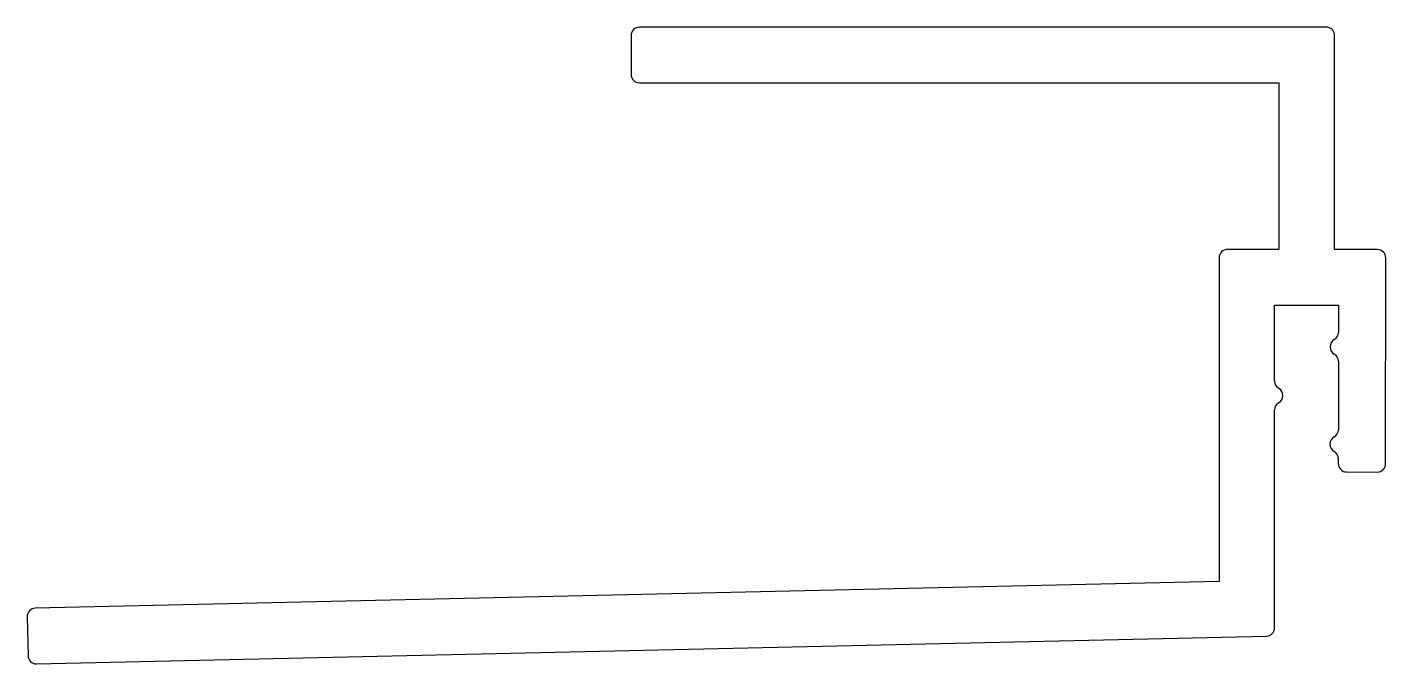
# Model space of a CAD drawing. Extents: x 3178.3 to 3227.1, y 996.8 to 1019.7.
import ezdxf

# ---------------------------------------------------------------- set-up
doc = ezdxf.new("R2010")
doc.units = 0
doc.layers.get('0').update_dxf_attribs({"linetype": 'CONTINUOUS'})

msp = doc.modelspace()

# ---------------------------------------------------------------- linework, layer by layer
for p, q in [((3225.002, 1019.651), (3200.303, 1019.651)), ((3200.003, 1019.351), (3200.003, 1017.951)), ((3225.294, 1011.652), (3225.3, 1019.388)), ((3200.303, 1017.651), (3223.298, 1017.651)), ((3223.298, 1017.651), (3223.294, 1011.654)), ((3221.147, 1011.354), (3221.147, 999.71)), ((3223.294, 1011.654), (3221.447, 1011.655)), ((3226.844, 1011.65), (3225.294, 1011.652)), ((3227.134, 1003.95), (3227.143, 1011.35)), ((3223.142, 1006.92), (3223.142, 1009.654)), ((3223.142, 1009.654), (3225.442, 1009.652)), ((3225.442, 1009.652), (3225.44, 1008.671)), ((3225.439, 1007.632), (3225.436, 1005.173)), ((3223.142, 998.047), (3223.142, 1005.883)), ((3225.435, 1004.131), (3225.434, 1003.952)), ((3225.734, 1003.652), (3226.834, 1003.65)), ((3221.147, 999.71), (3178.581, 998.751)), ((3178.288, 998.444), (3178.319, 997.045)), ((3178.626, 996.752), (3222.848, 997.747))]:
    msp.add_line(p, q)
for centre, start, end in [((3200.303, 1019.351), 90, 180), ((3225.002, 1019.351), 7.11, 90.0619), ((3200.303, 1017.951), 180, 270), ((3221.447, 1011.355), 89.9582, 180.1857), ((3226.843, 1011.35), 359.9381, 89.9381), ((3225.439, 1008.152), 119.9404, 239.9358), ((3225.14, 1008.672), 299.9358, 359.9381), ((3225.139, 1007.632), 359.9381, 59.9404), ((3223.442, 1006.92), 180, 239.7638), ((3223.139, 1006.402), 300.2409, 59.7591), ((3223.442, 1005.883), 120.2362, 180), ((3225.136, 1005.173), 299.6978, 359.9381), ((3225.433, 1004.652), 119.7024, 240.1738), ((3225.135, 1004.131), 359.9381, 60.1784), ((3225.734, 1003.952), 179.9381, 269.9381), ((3226.834, 1003.95), 269.9381, 359.9381), ((3178.588, 998.451), 91.2901, 181.2901), ((3222.842, 998.047), 271.2901, 0), ((3178.619, 997.052), 181.2901, 271.2901)]:
    msp.add_arc(centre, 0.3, start, end)

doc.saveas('drawing.dxf')
